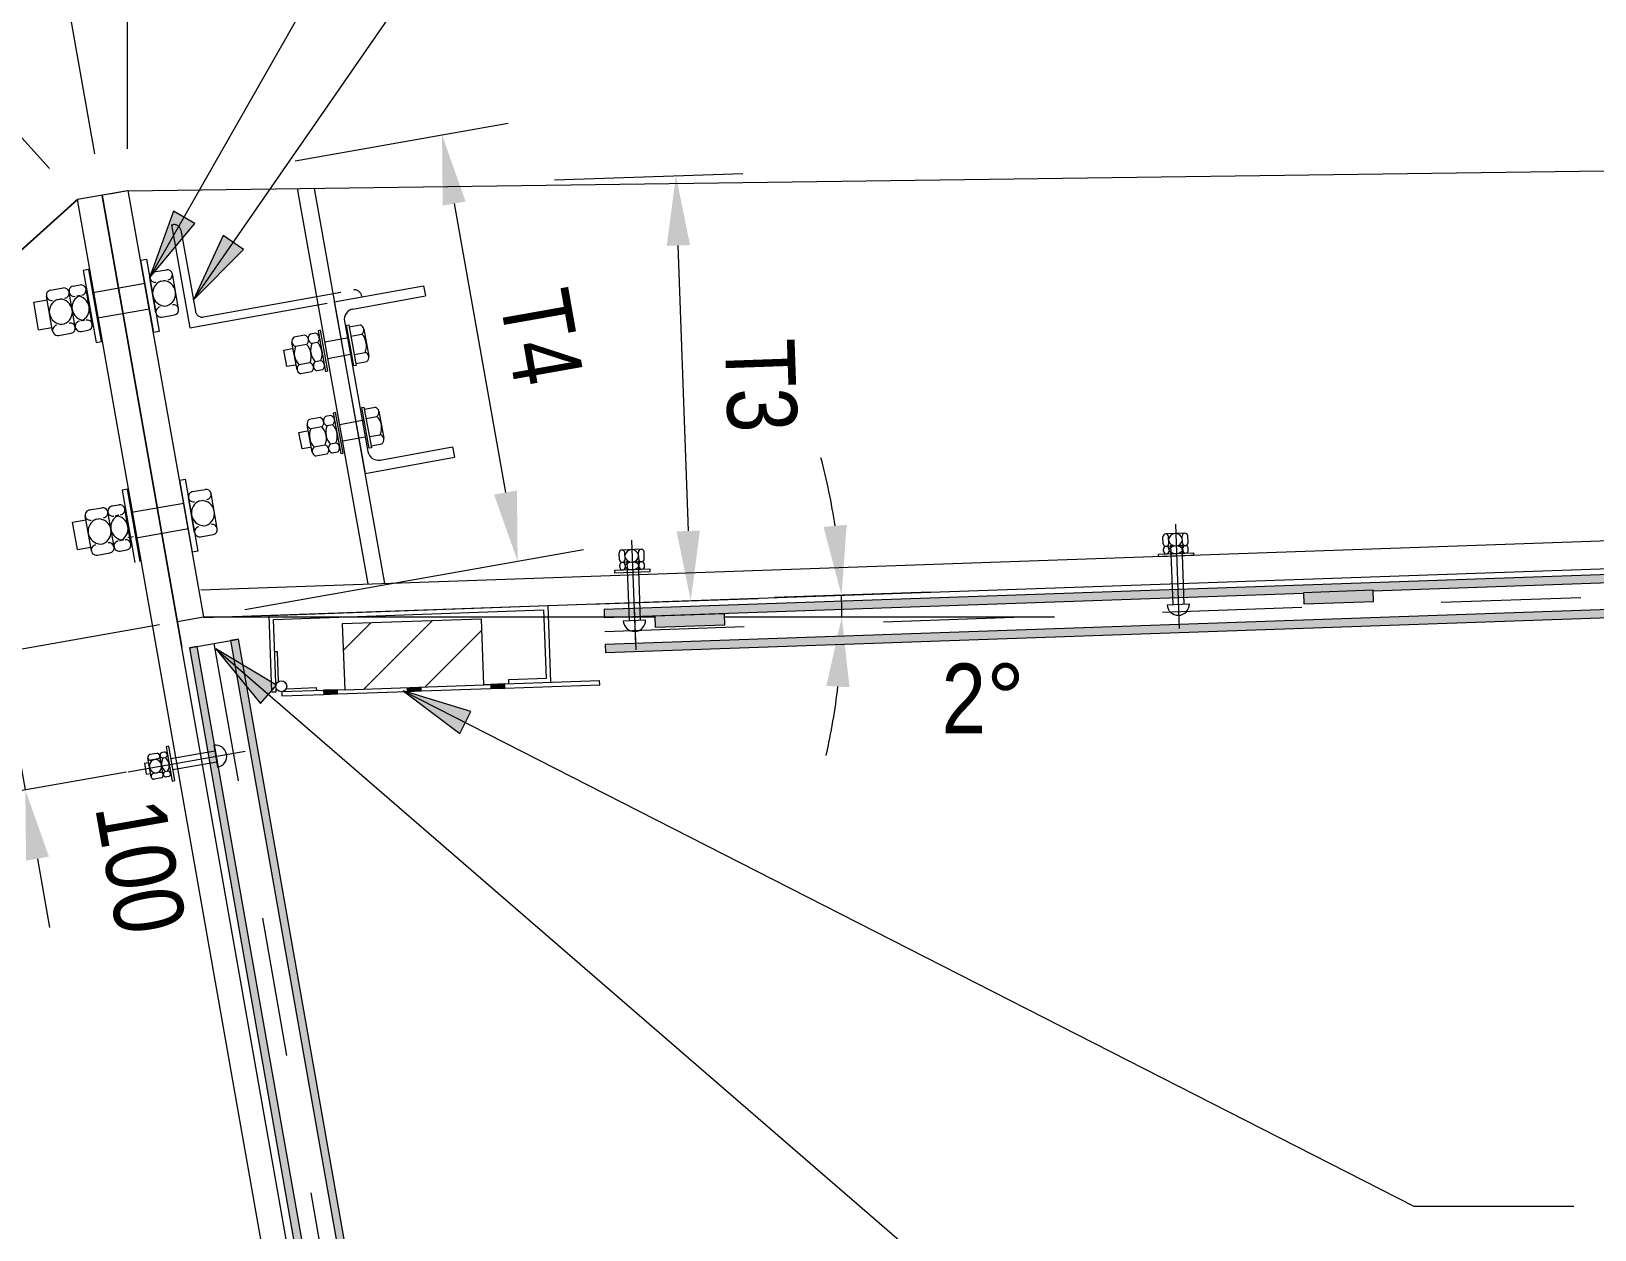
# Model space of a CAD drawing. Header units: metres. Extents: x 0.7 to 27.5, y -3.4 to 6.3.
# Drawn here: x 1.617 to 2.738, y 4.523 to 5.382 of the extents above; entities that cross this region are included whole.
import ezdxf

# ---------------------------------------------------------------- set-up
doc = ezdxf.new("R2010")
doc.units = ezdxf.units.M
doc.linetypes.add('JacobsCenter', pattern=[0.015, 0.009, -0.0015, 0.003, -0.0015])
doc.linetypes.add('JacobsDash', pattern=[0.0045, 0.003, -0.0015])
doc.layers.get('Defpoints').update_dxf_attribs({"color": 41})
for name, color, linetype, lineweight in [('A-ANNO-DIMS', 7, 'Continuous', 9), ('A-DETL', 7, 'Continuous', 13), ('A-DETL-GENF', 7, 'Continuous', 9), ('G-ANNO-TEXT', 7, 'Continuous', 9)]:
    doc.layers.add(name, color=color, linetype=linetype, lineweight=lineweight)
doc.styles.add('Arial Narrow_1', font='ARIALN.TTF', dxfattribs={"height": 0.05})
doc.dimstyles.new('Dimension_Angle_T___º___1', dxfattribs={"dimscale": 0.3048, "dimtxt": 0.051172, "dimasz": 0.164042, "dimexe": 0.15748, "dimexo": 0.104987, "dimgap": 0.131234, "dimtad": 1, "dimdec": 3, "dimlfac": 1000, "dimrnd": 0.001, "dimzin": 0, "dimdsep": 46, "dimtxsty": 'Arial Narrow_1', "dimsah": 1, "dimcen": 0.09, "dimadec": 0, "dimazin": 0, "dimtfac": 1, "dimtdec": 4, "dimtmove": 1, "dimatfit": 1, "dimfxl": 1, "dimtvp": 1, "dimtolj": 1, "dimtzin": 0, "dimlwd": 18, "dimlwe": 18, "dimarcsym": 2})
doc.dimstyles.new('Dimension_Standard_O__mm_', dxfattribs={"dimscale": 0.3048, "dimtxt": 0.051172, "dimasz": 0.164042, "dimexe": 0.15748, "dimexo": 0.098425, "dimgap": 0.098425, "dimtad": 1, "dimdec": 0, "dimlfac": 1000, "dimzin": 0, "dimdsep": 46, "dimtxsty": 'Arial Narrow_1', "dimsah": 1, "dimcen": 0.09, "dimaunit": 1, "dimadec": 4, "dimazin": 0, "dimtfac": 1, "dimtdec": 4, "dimtix": 1, "dimtmove": 0, "dimatfit": 3, "dimfxl": 1, "dimtvp": 1, "dimtfill": 1, "dimtolj": 1, "dimtzin": 0, "dimlwd": 18, "dimlwe": 18, "dimarcsym": 2})
doc.dimstyles.new('Dimension_Standard_T__mm_', dxfattribs={"dimscale": 0.3048, "dimtxt": 0.051172, "dimasz": 0.164042, "dimexe": 0.15748, "dimexo": 0.098425, "dimgap": 0.065617, "dimtad": 1, "dimdec": 0, "dimlfac": 1000, "dimzin": 0, "dimdsep": 46, "dimtxsty": 'Arial Narrow_1', "dimsah": 1, "dimcen": 0.09, "dimaunit": 1, "dimadec": 4, "dimazin": 0, "dimtfac": 1, "dimtdec": 4, "dimtix": 1, "dimtmove": 0, "dimatfit": 3, "dimfxl": 1, "dimtvp": 1, "dimtolj": 1, "dimtzin": 0, "dimlwd": 18, "dimlwe": 18, "dimarcsym": 2})
doc.dimstyles.new('Dimension_Standard_T__mm__1', dxfattribs={"dimscale": 0.3048, "dimtxt": 0.051172, "dimasz": 0.164042, "dimexe": 0.15748, "dimexo": 0.098425, "dimgap": 0.065617, "dimtad": 1, "dimdec": 0, "dimlfac": 1000, "dimzin": 0, "dimdsep": 46, "dimtxsty": 'Arial Narrow_1', "dimsah": 1, "dimcen": 0.09, "dimaunit": 1, "dimadec": 4, "dimazin": 0, "dimtfac": 1, "dimtdec": 4, "dimtix": 1, "dimtmove": 2, "dimatfit": 3, "dimfxl": 1, "dimtvp": 1, "dimtolj": 1, "dimtzin": 0, "dimlwd": 18, "dimlwe": 18, "dimarcsym": 2})

# ---------------------------------------------------------------- blocks, each defined once
blk = doc.blocks.new('DIMBLOCK3-DRG-2873233 - SECTION 1')
at = {"layer": 'A-ANNO-DIMS', "color": 0, "lineweight": 18, "transparency": 16777216}
for p, q in [((1.8063, 5.2889), (1.9588, 5.3159)), ((1.9202, 5.2583), (1.957, 5.0511)), ((1.7701, 4.9672), (2.013, 5.0103))]:
    blk.add_line(p, q, dxfattribs=at)
at = {"layer": 'A-ANNO-DIMS', "color": 0, "transparency": 16777216}
for points in [[(1.9284, 5.2598), (1.912, 5.2569), (1.9115, 5.3076)], [(1.9652, 5.0526), (1.9488, 5.0497), (1.9657, 5.0019)]]:
    blk.add_solid(points, dxfattribs=at)
at = {"layer": 'Defpoints', "color": 0, "transparency": 16777216}
for p in [(1.7767, 5.2837), (1.9657, 5.0019), (1.7406, 4.9619)]:
    blk.add_point(p, dxfattribs=at)
at = {"layer": 'A-ANNO-DIMS', "color": 0, "lineweight": 18, "transparency": 16777216, "insert": (1.9829, 5.1626), "char_height": 0.05, "width": 0.079925, "attachment_point": 5, "rotation": 280.0582, "style": 'Arial Narrow_1'}
blk.add_mtext('\\A1;T4', dxfattribs=at)
blk = doc.blocks.new('DIMBLOCK4-DRG-2873233 - SECTION 1')
at = {"layer": 'A-ANNO-DIMS', "color": 0, "lineweight": 18, "transparency": 16777216}
for p, q in [((1.5868, 4.9856), (1.5781, 5.0348)), ((1.7089, 4.9564), (1.5482, 4.928)), ((1.6128, 4.8379), (1.5954, 4.9364)), ((1.6852, 4.8506), (1.5655, 4.8295)), ((1.6215, 4.7886), (1.6302, 4.7394))]:
    blk.add_line(p, q, dxfattribs=at)
at = {"layer": 'A-ANNO-DIMS', "color": 0, "transparency": 16777216}
for points in [[(1.595, 4.987), (1.5786, 4.9841), (1.5954, 4.9364)], [(1.6297, 4.7901), (1.6133, 4.7872), (1.6128, 4.8379)]]:
    blk.add_solid(points, dxfattribs=at)
at = {"layer": 'Defpoints', "color": 0, "transparency": 16777216}
for p in [(1.7384, 4.9616), (1.5954, 4.9364), (1.7148, 4.8559)]:
    blk.add_point(p, dxfattribs=at)
at = {"layer": 'A-ANNO-DIMS', "color": 0, "lineweight": 18, "transparency": 16777216, "insert": (1.7119, 4.8343), "char_height": 0.05, "width": 0.114039, "attachment_point": 1, "rotation": 280, "line_spacing_factor": 0.974696, "style": 'Arial Narrow_1'}
blk.add_mtext('\\A1;100', dxfattribs=at)
blk = doc.blocks.new('DIMBLOCK6-DRG-2873233 - SECTION 1')
at = {"layer": 'A-ANNO-DIMS', "color": 0, "lineweight": 18, "transparency": 16777216}
for p, q in [((2.2618, 4.9797), (2.1499, 4.9758)), ((2.326, 4.9619), (2.1501, 4.9619))]:
    blk.add_line(p, q, dxfattribs=at)
for start, end in [(8.4551, 14.9102), (360, 2), (347.0898, 353.5449)]:
    blk.add_arc((1.7541, 4.9619), 0.444, start, end, dxfattribs=at)
at = {"layer": 'A-ANNO-DIMS', "color": 0, "transparency": 16777216}
for points in [[(2.2016, 5.028), (2.185, 5.0265), (2.1979, 4.9774)], [(2.187, 4.9125), (2.2036, 4.9116), (2.1981, 4.9619)]]:
    blk.add_solid(points, dxfattribs=at)
at = {"layer": 'Defpoints', "color": 0, "transparency": 16777216}
for p in [(2.2938, 4.9808), (2.198, 4.9723), (1.7541, 4.9619), (2.358, 4.9619)]:
    blk.add_point(p, dxfattribs=at)
at = {"layer": 'A-ANNO-DIMS', "color": 0, "lineweight": 18, "transparency": 16777216, "insert": (2.2696, 4.9285), "char_height": 0.05, "width": 0.071153, "attachment_point": 1, "line_spacing_factor": 0.974696, "style": 'Arial Narrow_1'}
blk.add_mtext('\\A1;2°', dxfattribs=at)
blk = doc.blocks.new('DIMBLOCK7-DRG-2873233 - SECTION 1')
at = {"layer": 'A-ANNO-DIMS', "color": 0, "lineweight": 18, "transparency": 16777216}
for p, q in [((1.686, 5.2976), (1.686, 6.2146)), ((6.1464, 5.2454), (6.1464, 6.2146)), ((1.736, 6.1666), (6.0964, 6.1666))]:
    blk.add_line(p, q, dxfattribs=at)
at = {"layer": 'A-ANNO-DIMS', "color": 0, "transparency": 16777216}
for points in [[(1.736, 6.1749), (1.736, 6.1583), (1.686, 6.1666)], [(6.0964, 6.1749), (6.0964, 6.1583), (6.1464, 6.1666)]]:
    blk.add_solid(points, dxfattribs=at)
at = {"layer": 'Defpoints', "color": 0, "transparency": 16777216}
for p in [(6.1464, 6.1666), (1.686, 5.2676), (6.1464, 5.2154)]:
    blk.add_point(p, dxfattribs=at)
at = {"layer": 'A-ANNO-DIMS', "color": 0, "lineweight": 18, "transparency": 16777216, "insert": (3.9162, 6.222), "char_height": 0.05, "width": 0.076026, "attachment_point": 5, "style": 'Arial Narrow_1', "bg_fill": 3, "box_fill_scale": 1.1, "bg_fill_color": 256, "bg_fill_true_color": 13158600, "bg_fill_transparency": 0}
blk.add_mtext('\\A1;L5', dxfattribs=at)
blk = doc.blocks.new('DIMBLOCK8-DRG-2873233 - SECTION 1')
at = {"layer": 'A-ANNO-DIMS', "color": 0, "lineweight": 18, "transparency": 16777216}
for p, q in [((1.686, 5.3076), (1.686, 6.0146)), ((5.0753, 5.3538), (5.0753, 6.0146)), ((1.736, 5.9666), (5.0253, 5.9666))]:
    blk.add_line(p, q, dxfattribs=at)
at = {"layer": 'A-ANNO-DIMS', "color": 0, "transparency": 16777216}
for points in [[(1.736, 5.9749), (1.736, 5.9583), (1.686, 5.9666)], [(5.0253, 5.9749), (5.0253, 5.9583), (5.0753, 5.9666)]]:
    blk.add_solid(points, dxfattribs=at)
at = {"layer": 'Defpoints', "color": 0, "transparency": 16777216}
for p in [(5.0753, 5.9666), (5.0753, 5.3238), (1.686, 5.2776)]:
    blk.add_point(p, dxfattribs=at)
at = {"layer": 'A-ANNO-DIMS', "color": 0, "lineweight": 18, "transparency": 16777216, "insert": (3.3807, 6.0216), "char_height": 0.05, "width": 0.076026, "attachment_point": 5, "style": 'Arial Narrow_1', "bg_fill": 3, "box_fill_scale": 1.1, "bg_fill_color": 256, "bg_fill_true_color": 13158600, "bg_fill_transparency": 0}
blk.add_mtext('\\A1;L4', dxfattribs=at)
blk = doc.blocks.new('DIMBLOCK10-DRG-2873233 - SECTION 1')
at = {"layer": 'A-ANNO-DIMS', "color": 0, "lineweight": 18, "transparency": 16777216}
for p, q in [((1.2213, 5.1856), (1.0466, 5.1548)), ((1.1025, 5.1139), (1.6015, 2.2839)), ((2.1552, 2.3307), (1.5629, 2.2263))]:
    blk.add_line(p, q, dxfattribs=at)
at = {"layer": 'A-ANNO-DIMS', "color": 0, "transparency": 16777216}
for points in [[(1.1107, 5.1154), (1.0943, 5.1125), (1.0938, 5.1632)], [(1.6097, 2.2853), (1.5933, 2.2824), (1.6102, 2.2346)]]:
    blk.add_solid(points, dxfattribs=at)
at = {"layer": 'Defpoints', "color": 0, "transparency": 16777216}
for p in [(1.2508, 5.1909), (2.1848, 2.336), (1.6102, 2.2346)]:
    blk.add_point(p, dxfattribs=at)
at = {"layer": 'A-ANNO-DIMS', "color": 0, "lineweight": 18, "transparency": 16777216, "insert": (1.4063, 3.7085), "char_height": 0.05, "width": 0.076026, "attachment_point": 5, "rotation": 280, "style": 'Arial Narrow_1', "bg_fill": 3, "box_fill_scale": 1.1, "bg_fill_color": 256, "bg_fill_true_color": 13158600, "bg_fill_transparency": 0}
blk.add_mtext('\\A1;L1', dxfattribs=at)
blk = doc.blocks.new('DIMBLOCK11-DRG-2873233 - SECTION 1')
at = {"layer": 'A-ANNO-DIMS', "color": 0, "lineweight": 18, "transparency": 16777216}
for p, q in [((1.63, 5.2835), (1.5242, 5.4009)), ((1.5192, 5.3318), (1.3744, 5.2011)), ((1.411, 5.0859), (1.3051, 5.2033))]:
    blk.add_line(p, q, dxfattribs=at)
at = {"layer": 'A-ANNO-DIMS', "color": 0, "transparency": 16777216}
for points in [[(1.5136, 5.338), (1.5248, 5.3256), (1.5563, 5.3653)], [(1.3688, 5.2073), (1.3799, 5.1949), (1.3372, 5.1676)]]:
    blk.add_solid(points, dxfattribs=at)
at = {"layer": 'Defpoints', "color": 0, "transparency": 16777216}
for p in [(1.6501, 5.2613), (1.3372, 5.1676), (1.4311, 5.0636)]:
    blk.add_point(p, dxfattribs=at)
at = {"layer": 'A-ANNO-DIMS', "color": 0, "lineweight": 18, "transparency": 16777216, "insert": (1.4099, 5.3074), "char_height": 0.05, "width": 0.076026, "attachment_point": 5, "rotation": 42.0524, "style": 'Arial Narrow_1', "bg_fill": 3, "box_fill_scale": 1.1, "bg_fill_color": 256, "bg_fill_true_color": 13158600, "bg_fill_transparency": 0}
blk.add_mtext('\\A1;L2', dxfattribs=at)
blk = doc.blocks.new('DIMBLOCK12-DRG-2873233 - SECTION 1')
at = {"layer": 'A-ANNO-DIMS', "color": 0, "lineweight": 18, "transparency": 16777216}
for p, q in [((1.6626, 5.2939), (1.6209, 5.5307)), ((1.3385, 5.318), (1.3107, 5.476)), ((1.58, 5.4748), (1.3683, 5.4374))]:
    blk.add_line(p, q, dxfattribs=at)
at = {"layer": 'A-ANNO-DIMS', "color": 0, "transparency": 16777216}
for points in [[(1.5785, 5.483), (1.5814, 5.4666), (1.6292, 5.4834)], [(1.3668, 5.4456), (1.3697, 5.4292), (1.319, 5.4287)]]:
    blk.add_solid(points, dxfattribs=at)
at = {"layer": 'Defpoints', "color": 0, "transparency": 16777216}
for p in [(1.319, 5.4287), (1.3437, 5.2885), (1.6679, 5.2644)]:
    blk.add_point(p, dxfattribs=at)
at = {"layer": 'A-ANNO-DIMS', "color": 0, "lineweight": 18, "transparency": 16777216, "insert": (1.4646, 5.5104), "char_height": 0.05, "width": 0.103318, "attachment_point": 5, "rotation": 10, "style": 'Arial Narrow_1', "bg_fill": 3, "box_fill_scale": 1.1, "bg_fill_color": 256, "bg_fill_true_color": 13158600, "bg_fill_transparency": 0}
blk.add_mtext('\\A1;W2', dxfattribs=at)
blk = doc.blocks.new('DIMBLOCK14-DRG-2873233 - SECTION 1')
at = {"layer": 'A-ANNO-DIMS', "color": 0, "lineweight": 18, "transparency": 16777216}
for p, q in [((1.9921, 5.2753), (2.1272, 5.28)), ((2.0881, 5.0236), (2.0809, 5.2283)), ((2.0175, 4.9711), (2.1378, 4.9753))]:
    blk.add_line(p, q, dxfattribs=at)
at = {"layer": 'A-ANNO-DIMS', "color": 0, "transparency": 16777216}
for points in [[(2.0893, 5.2286), (2.0726, 5.228), (2.0792, 5.2783)], [(2.0964, 5.0239), (2.0797, 5.0233), (2.0898, 4.9737)]]:
    blk.add_solid(points, dxfattribs=at)
at = {"layer": 'Defpoints', "color": 0, "transparency": 16777216}
for p in [(1.9621, 5.2742), (2.0792, 5.2783), (1.9875, 4.9701)]:
    blk.add_point(p, dxfattribs=at)
at = {"layer": 'A-ANNO-DIMS', "color": 0, "lineweight": 18, "transparency": 16777216, "insert": (2.14, 5.1279), "char_height": 0.05, "width": 0.079925, "attachment_point": 5, "rotation": 272, "style": 'Arial Narrow_1', "bg_fill": 3, "box_fill_scale": 1.1, "bg_fill_color": 256, "bg_fill_true_color": 13158600, "bg_fill_transparency": 0}
blk.add_mtext('\\A1;T3', dxfattribs=at)

msp = doc.modelspace()

# ---------------------------------------------------------------- hatches: boundary and pattern name
at = {"layer": 'A-DETL-GENF', "true_color": 0xc0c0c0}
for points in [[(2.0278451, 4.9615135), (2.5290733, 4.9790168), (2.5290634, 4.9792994), (2.579033, 4.9810444), (2.5790428, 4.9807618), (5.4034816, 5.0793934), (5.4034355, 5.0807141), (5.4534051, 5.0824591), (5.4536833, 5.0811465), (6.0992897, 5.1036915), (6.0990893, 5.1094313), (2.0276447, 4.9672534)], [(2.0287177, 4.9365258), (6.1001406, 5.078703), (6.0999401, 5.0844428), (2.0285173, 4.9422656)], [(2.2282892, 2.2888614), (2.2339453, 2.2898587), (1.765588, 4.946045), (1.7599319, 4.9450477), (2.0285173, 3.4218244)], [(2.198745, 2.283652), (2.2044011, 2.2846493), (1.7360438, 4.9408355), (1.7303877, 4.9398382), (2.1978264, 2.2888614)], [(1.826657, 4.9064404), (1.8365462, 4.9067857), (1.8365462, 4.9097875), (1.8265523, 4.9094385)], [(1.8866204, 4.9085343), (1.8965096, 4.9088797), (1.8965096, 4.9116488), (1.8865238, 4.9113001), (1.8865783, 4.9097414)], [(1.9465839, 4.9106283), (1.9564731, 4.9109736), (1.9564731, 4.9139755), (1.9464792, 4.9136265)]]:
    msp.add_hatch(color=9, dxfattribs=at).paths.add_polyline_path(points)
at = {"layer": 'A-DETL-GENF', "true_color": 0xff0000}
for points in [[(2.5293417, 4.9713323), (2.5793112, 4.9730772), (2.579033, 4.9810444), (2.5290634, 4.9792994)], [(2.0643812, 4.9545887), (2.1143508, 4.9563337), (2.1140725, 4.9643008), (2.064103, 4.9625558)]]:
    msp.add_hatch(color=1, dxfattribs=at).paths.add_polyline_path(points)
at = {"layer": 'A-DETL-GENF'}
h = msp.add_hatch(dxfattribs=at)
h.set_pattern_fill('FP_1', color=256, style=0, pattern_type=2)
h.set_pattern_definition([(45, (0, 0), (-0.0212132, 0.0212132), [])])
h.paths.add_polyline_path([(1.8418887, 4.9097414), (1.9414903, 4.9132196), (1.9398419, 4.9604233), (1.8399028, 4.9569334)])
at = {"layer": 'G-ANNO-TEXT'}
for points in [[(1.7018698, 5.2049971), (1.7342621, 5.2440926), (1.7189372, 5.2528137)], [(1.7333952, 5.1892918), (1.7690727, 5.2254144), (1.7545664, 5.2354384)], [(1.74927, 4.9392044), (1.7813116, 4.8998208), (1.7928492, 4.9131548)], [(1.8837213, 4.9089783), (1.9242571, 4.8784075), (1.9322684, 4.8941152)]]:
    msp.add_hatch(color=256, dxfattribs=at).paths.add_polyline_path(points)

# ---------------------------------------------------------------- linework, layer by layer
at = {"layer": 'A-DETL', "lineweight": 18}
for p, q in [((1.6863815, 5.2674244), (5.0753071, 5.3137536)), ((1.6860117, 5.2675906), (1.6501314, 5.261264)), ((2.1659429, 2.3359515), (1.6501314, 5.261264)), ((1.6815602, 5.1866799), (1.6678579, 5.2643896)), ((1.6678579, 5.2643896), (1.7250159, 4.9402305)), ((2.1842206, 2.3359515), (1.6678975, 5.2641652)), ((1.6863454, 5.2676285), (1.7405664, 4.9619415)), ((1.7385814, 4.9814122), (6.1493033, 5.135438)), ((1.7406496, 4.9614723), (6.1500191, 5.1154508)), ((2.4312664, 4.9707532), (2.4472549, 4.9713387)), ((1.721772, 4.9586276), (1.7405664, 4.9619415)), ((2.0414724, 4.9592113), (2.0574609, 4.9597968)), ((1.7303877, 4.9398382), (1.765588, 4.946045))]:
    msp.add_line(p, q, dxfattribs=at)
at = {"layer": 'A-DETL'}
for p, q in [((1.8077027, 5.269083), (1.8582444, 4.985591)), ((1.8198623, 5.2692492), (1.8703582, 4.986014)), ((1.6863451, 5.2676284), (1.7405661, 4.9619415)), ((1.6956746, 5.2176871), (1.6995805, 5.2183799)), ((1.7048478, 5.1659703), (1.6956746, 5.2176871)), ((1.6995805, 5.2183799), (1.7087537, 5.1666631)), ((1.6582586, 5.2110505), (1.6543527, 5.2103577)), ((1.6543527, 5.2103577), (1.6635259, 5.1586408)), ((1.6674318, 5.1593337), (1.6582586, 5.2110505)), ((1.7063941, 5.1799658), (1.70194, 5.2050772)), ((1.7049329, 5.2093607), (1.7139029, 5.2109518)), ((1.70989, 5.2027346), (1.7115271, 5.203025)), ((1.7226405, 5.1828475), (1.7181864, 5.2079589)), ((1.7226405, 5.1828475), (1.7181864, 5.2079589)), ((1.6323565, 5.1668335), (1.6279024, 5.1919448)), ((1.6308953, 5.1962284), (1.6398653, 5.1978194)), ((1.6358523, 5.1896023), (1.6374895, 5.1898927)), ((1.6486029, 5.1697152), (1.6441488, 5.1948265)), ((1.6486029, 5.1697152), (1.6441488, 5.1948265)), ((1.6471417, 5.1991101), (1.652009, 5.1999734)), ((1.6520988, 5.192484), (1.6496333, 5.1920466)), ((1.6607467, 5.1718691), (1.6562926, 5.1969805)), ((1.8342464, 5.1879341), (1.898217, 5.1994564)), ((1.8475827, 5.1827155), (1.8995465, 5.1920751)), ((1.898217, 5.1994564), (1.8995465, 5.1920751)), ((1.6188289, 5.1875408), (1.628383, 5.1892355)), ((1.6223219, 5.1678482), (1.6188289, 5.1875408)), ((1.7106777, 5.1769729), (1.7196477, 5.178564)), ((1.7130535, 5.1848997), (1.7146906, 5.1851901)), ((1.8342464, 5.1879341), (1.8564047, 5.0649137)), ((1.6223219, 5.1678482), (1.6318759, 5.1695428)), ((1.6390158, 5.1717673), (1.6406529, 5.1720577)), ((1.6552622, 5.174649), (1.6527967, 5.1742117)), ((1.6528864, 5.1667223), (1.6577538, 5.1675856)), ((1.841531, 5.1740048), (1.8583713, 5.0805093)), ((1.63664, 5.1638406), (1.64561, 5.1654316)), ((1.6635259, 5.1586408), (1.6674318, 5.1593337)), ((1.7087537, 5.1666631), (1.7048478, 5.1659703)), ((1.867082, 5.0744576), (1.9190458, 5.0838172)), ((1.9190458, 5.0838172), (1.9203753, 5.076436)), ((1.8564047, 5.0649137), (1.9203753, 5.076436)), ((1.7234583, 5.0601179), (1.7273642, 5.0608107)), ((1.7326315, 5.008401), (1.7234583, 5.0601179)), ((1.7273642, 5.0608107), (1.7365374, 5.0090939)), ((1.6860423, 5.0534813), (1.6821364, 5.0527885)), ((1.6821364, 5.0527885), (1.6913096, 5.0010716)), ((1.6952155, 5.0017644), (1.6860423, 5.0534813)), ((1.7341778, 5.0223966), (1.7297237, 5.047508)), ((1.7327166, 5.0517915), (1.7416866, 5.0533825)), ((1.7376737, 5.0451654), (1.7393108, 5.0454558)), ((1.7504243, 5.0252783), (1.7459701, 5.0503897)), ((1.7504243, 5.0252783), (1.7459701, 5.0503897)), ((1.6601402, 5.0092642), (1.6556861, 5.0343756)), ((1.658679, 5.0386591), (1.667649, 5.0402502)), ((1.6763866, 5.0121459), (1.6719325, 5.0372573)), ((1.6763866, 5.0121459), (1.6719325, 5.0372573)), ((1.6749254, 5.0415408), (1.6797927, 5.0424042)), ((1.6798825, 5.0349147), (1.677417, 5.0344774)), ((1.6885304, 5.0142999), (1.6840763, 5.0394113)), ((1.6466126, 5.0299716), (1.6561667, 5.0316662)), ((1.6501056, 5.0102789), (1.6466126, 5.0299716)), ((1.6636361, 5.032033), (1.6652732, 5.0323234)), ((1.7408372, 5.0273305), (1.7424743, 5.0276208)), ((2.4440338, 5.0220107), (2.430239, 5.0214986)), ((2.4440338, 5.0220107), (2.430239, 5.0214986)), ((2.4440338, 5.0220107), (2.430239, 5.0214986)), ((1.6501056, 5.0102789), (1.6596596, 5.0119736)), ((1.6667995, 5.0141981), (1.6684367, 5.0144885)), ((1.6830459, 5.0170798), (1.6805804, 5.0166425)), ((1.6806702, 5.009153), (1.6855375, 5.0100164)), ((1.6863096, 5.0189387), (1.6902155, 5.0196315)), ((1.7384614, 5.0194037), (1.7474314, 5.0209947)), ((2.0542398, 5.0104689), (2.0404451, 5.0099567)), ((2.0542398, 5.0104689), (2.0404451, 5.0099567)), ((2.0542398, 5.0104689), (2.0404451, 5.0099567)), ((2.4284976, 5.0144982), (2.4283146, 5.0194258)), ((2.4286975, 5.0091136), (2.4286459, 5.0105009)), ((2.4443651, 5.0130859), (2.4305704, 5.0125738)), ((2.4443651, 5.0130859), (2.4305704, 5.0125738)), ((2.4443651, 5.0130859), (2.4305704, 5.0125738)), ((2.4324948, 5.0146466), (2.4323119, 5.0195742)), ((2.4326432, 5.0106493), (2.4326947, 5.009262)), ((2.4337791, 5.0133797), (2.435356, 4.970903)), ((2.4417968, 5.0136733), (2.4433521, 4.9711958)), ((2.4422923, 5.0150103), (2.4421094, 5.0199379)), ((2.4424407, 5.0110131), (2.4424922, 5.0096258)), ((2.4462895, 5.0151587), (2.4461066, 5.0200863)), ((2.4464894, 5.0097742), (2.4464379, 5.0111615)), ((1.6644237, 5.0062713), (1.6733937, 5.0078624)), ((1.7365374, 5.0090939), (1.7326315, 5.008401)), ((2.0387036, 5.0029563), (2.0385206, 5.0078839)), ((2.0389035, 4.9975718), (2.038852, 4.9989591)), ((2.0545711, 5.001544), (2.0407764, 5.0010319)), ((2.0545711, 5.001544), (2.0407764, 5.0010319)), ((2.0545711, 5.001544), (2.0407764, 5.0010319)), ((2.0427008, 5.0031047), (2.0425179, 5.0080323)), ((2.0428492, 4.9991075), (2.0429007, 4.9977202)), ((2.0439851, 5.0018378), (2.045562, 4.9593611)), ((2.0520028, 5.0021314), (2.0535581, 4.9596539)), ((2.0524983, 5.0034684), (2.0523154, 5.008396)), ((2.0526467, 4.9994712), (2.0526982, 4.9980839)), ((2.0564956, 5.0036168), (2.0563126, 5.0085444)), ((2.0566955, 4.9982323), (2.056644, 4.9996196)), ((1.7478722, 4.8700068), (1.7506584, 4.8542521)), ((1.6981344, 4.8571754), (1.6995281, 4.8492949))]:
    msp.add_line(p, q, dxfattribs=at)
at = {"layer": 'A-DETL', "lineweight": 25}
msp.add_line((1.6501314, 5.261264), (1.4310507, 5.0636399), dxfattribs=at)
at = {"layer": 'A-DETL', "linetype": 'JacobsDash', "lineweight": 9}
for p, q in [((1.673213, 5.2652991), (1.6863451, 5.2676284)), ((2.0492358, 4.9682974), (2.0503488, 4.938318))]:
    msp.add_line(p, q, dxfattribs=at)
at = {"layer": 'A-DETL', "linetype": 'JacobsDash', "lineweight": 18}
for p, q in [((1.7174602, 5.2430123), (1.7184444, 5.2431895)), ((1.7174602, 5.2430123), (1.7307552, 5.1692)), ((1.7242515, 5.239155), (1.7347102, 5.1810894)), ((1.7307552, 5.1692), (1.8539458, 5.191389)), ((1.7405156, 5.1770546), (1.8479702, 5.1963693)), ((1.8537755, 5.1923345), (1.8539458, 5.191389))]:
    msp.add_line(p, q, dxfattribs=at)
at = {"layer": 'A-DETL', "linetype": 'JacobsDash'}
for p, q in [((1.6986446, 5.2009425), (1.6612287, 5.1943058)), ((1.7018777, 5.1827149), (1.6644618, 5.1760783)), ((1.7264283, 5.0433732), (1.6890124, 5.0367366)), ((1.7296614, 5.0251457), (1.6922455, 5.0185091)), ((1.7171583, 4.8605298), (1.7485687, 4.8660683)), ((1.6981344, 4.8571754), (1.7010869, 4.857696)), ((1.7185479, 4.8526486), (1.7499624, 4.8581878)), ((1.6995281, 4.8492949), (1.7024766, 4.8498148))]:
    msp.add_line(p, q, dxfattribs=at)
at = {"layer": 'A-DETL', "lineweight": 9}
for p, q in [((1.8243129, 5.1674854), (1.8226628, 5.1671797)), ((1.8226628, 5.1671797), (1.8280593, 5.1380504)), ((1.8297094, 5.1383561), (1.8243129, 5.1674854)), ((1.8430399, 5.1710591), (1.8446907, 5.1713607)), ((1.8483639, 5.1419164), (1.8430399, 5.1710591)), ((1.8446907, 5.1713607), (1.850051, 5.1422246)), ((1.8449624, 5.1698839), (1.8527811, 5.1713122)), ((1.8553696, 5.1684114), (1.8589329, 5.149043)), ((1.8075925, 5.1391603), (1.8039516, 5.1588134)), ((1.8131551, 5.1638937), (1.8053381, 5.1624455)), ((1.8143642, 5.1573673), (1.8065472, 5.1559191)), ((1.820945, 5.165336), (1.8170966, 5.1646574)), ((1.822154, 5.1588095), (1.8182456, 5.1580854)), ((1.8275176, 5.1590964), (1.8446534, 5.162227)), ((1.8461634, 5.1633559), (1.853974, 5.1647828)), ((1.7980795, 5.1532646), (1.8039791, 5.1543575)), ((1.8002507, 5.1414626), (1.7980795, 5.1532646)), ((1.8245859, 5.1456829), (1.8206774, 5.1449588)), ((1.8296448, 5.1472864), (1.8470633, 5.150491)), ((1.8485789, 5.1502262), (1.8563731, 5.1516502)), ((1.8497798, 5.1436983), (1.857566, 5.1451207)), ((1.806165, 5.1425583), (1.8002507, 5.1414626)), ((1.8167961, 5.1442406), (1.8089791, 5.1427924)), ((1.8180051, 5.1377142), (1.8101882, 5.136266)), ((1.825795, 5.1391564), (1.8218305, 5.1384496)), ((1.8280593, 5.1380504), (1.8297094, 5.1383561)), ((1.850051, 5.1422246), (1.8483639, 5.1419164)), ((1.8538961, 5.1120494), (1.8555469, 5.112351)), ((1.8592201, 5.0829067), (1.8538961, 5.1120494)), ((1.8555469, 5.112351), (1.8609072, 5.0832149)), ((1.8558186, 5.1108742), (1.8636373, 5.1123026)), ((1.8184712, 5.0801453), (1.8148303, 5.0997984)), ((1.8240338, 5.1048787), (1.8162168, 5.1034305)), ((1.8318237, 5.1063209), (1.8279753, 5.1056423)), ((1.8330327, 5.0997945), (1.8291242, 5.0990704)), ((1.8351916, 5.1084704), (1.8335415, 5.1081647)), ((1.8335415, 5.1081647), (1.838938, 5.0790353)), ((1.8405881, 5.079341), (1.8351916, 5.1084704)), ((1.8381536, 5.1000463), (1.8555097, 5.103217)), ((1.8570196, 5.1043462), (1.8648302, 5.1057731)), ((1.8662258, 5.1094018), (1.8697891, 5.0900334)), ((6.0990893, 5.1094313), (2.0276447, 4.9672534)), ((1.8089582, 5.0942495), (1.8148578, 5.0953425)), ((1.8111294, 5.0824476), (1.8089582, 5.0942495)), ((1.8252429, 5.0983522), (1.8174259, 5.096904)), ((1.8402808, 5.0882362), (1.8564548, 5.0911495)), ((1.8594351, 5.0912166), (1.8672294, 5.0926405)), ((1.8170437, 5.0835433), (1.8111294, 5.0824476)), ((1.8276747, 5.0852256), (1.8198578, 5.0837774)), ((1.8288838, 5.0786991), (1.8210668, 5.0772509)), ((1.8354646, 5.0866678), (1.8315561, 5.0859437)), ((1.8366737, 5.0801414), (1.8327092, 5.0794346)), ((1.838938, 5.0790353), (1.8405881, 5.079341)), ((1.8609072, 5.0832149), (1.8592201, 5.0829067)), ((1.8606361, 5.0846886), (1.8684222, 5.086111)), ((6.0999401, 5.0844428), (2.0285173, 4.9422656)), ((2.0287177, 4.9365258), (6.1001406, 5.078703)), ((2.4251722, 5.0069814), (2.450155, 5.0079089)), ((2.4252464, 5.0049828), (2.4251722, 5.0069814)), ((2.4502292, 5.0059103), (2.4252464, 5.0049828)), ((2.450155, 5.0079089), (2.4502292, 5.0059103)), ((2.0353783, 4.9954395), (2.060361, 4.996367)), ((2.0354525, 4.9934409), (2.0353783, 4.9954395)), ((2.0604352, 4.9943684), (2.0354525, 4.9934409)), ((2.060361, 4.996367), (2.0604352, 4.9943684)), ((2.5790428, 4.9807618), (3.0717581, 4.9979678)), ((2.0278451, 4.9615135), (2.5290733, 4.9790168)), ((1.7876507, 4.9631136), (1.9875211, 4.9700932)), ((1.790631, 4.9602158), (1.9845133, 4.9669863)), ((1.9863311, 4.91802), (1.9845133, 4.9669863)), ((1.9894406, 4.9151267), (1.9875211, 4.9700932)), ((2.0276447, 4.9672534), (2.0278451, 4.9615135)), ((1.7405661, 4.9619415), (2.0641245, 4.9619415)), ((1.7895633, 4.9083444), (1.7876507, 4.9631136)), ((1.7925567, 4.9083444), (1.790631, 4.9602158)), ((1.9398419, 4.9604233), (1.8399028, 4.9569334)), ((1.8399028, 4.9569334), (1.8418887, 4.9097414)), ((1.9414903, 4.9132196), (1.9398419, 4.9604233)), ((2.1141549, 4.9619415), (2.3505661, 4.9619415)), ((1.765588, 4.946045), (1.7599319, 4.9450477)), ((1.7599319, 4.9450477), (2.2282892, 2.2888614)), ((2.2339453, 2.2898587), (1.765588, 4.946045)), ((1.7360438, 4.9408355), (1.7303877, 4.9398382)), ((1.7303877, 4.9398382), (2.198745, 2.283652)), ((2.2044011, 2.2846493), (1.7360438, 4.9408355)), ((1.7914867, 4.9371667), (1.7934853, 4.9372409)), ((1.7942991, 4.915321), (1.7934853, 4.9372409)), ((2.0285173, 4.9422656), (2.0287177, 4.9365258)), ((1.7965705, 4.9083915), (1.8265523, 4.9094385)), ((1.7997661, 4.9105044), (1.8213656, 4.9112586)), ((1.8213656, 4.9112586), (1.8214354, 4.9092598)), ((1.8365462, 4.9097875), (1.8265523, 4.9094385)), ((1.8265523, 4.9094385), (1.826657, 4.9064404)), ((1.8365462, 4.9097875), (1.8418789, 4.9099737)), ((1.8365462, 4.9067857), (1.8365462, 4.9097875)), ((1.8418887, 4.9097414), (1.9414903, 4.9132196)), ((1.8865238, 4.9113001), (1.8866204, 4.9085343)), ((1.8965096, 4.9088797), (1.8965096, 4.9116488)), ((1.8965096, 4.9088797), (1.9465839, 4.9106283)), ((1.9414822, 4.913452), (1.9464792, 4.9136265)), ((1.9564731, 4.9139755), (1.9464792, 4.9136265)), ((1.9464792, 4.9136265), (1.9465839, 4.9106283)), ((1.9465839, 4.9106283), (1.9564731, 4.9109736)), ((1.9564731, 4.9139755), (2.0244193, 4.9163482)), ((1.9564731, 4.9109736), (1.9564731, 4.9139755)), ((1.9564731, 4.9109736), (2.024524, 4.91335)), ((1.9593475, 4.9170777), (1.9863311, 4.91802)), ((1.9594588, 4.9140797), (1.9593475, 4.9170777)), ((2.024524, 4.91335), (2.0244193, 4.9163482)), ((1.7895633, 4.9083444), (1.7925567, 4.9083444)), ((1.7965705, 4.9083915), (1.7966752, 4.9053934)), ((1.7966752, 4.9053934), (1.826657, 4.9064404)), ((1.826657, 4.9064404), (1.8365462, 4.9067857)), ((1.8365462, 4.9067857), (1.8866204, 4.9085343)), ((1.8866204, 4.9085343), (1.8965096, 4.9088797)), ((1.7123066, 4.8650097), (1.7109395, 4.8647686)), ((1.7156204, 4.8692515), (1.7136508, 4.8689042)), ((1.7136508, 4.8689042), (1.717992, 4.844284)), ((1.7199616, 4.8446313), (1.7156204, 4.8692515)), ((1.7029189, 4.8473064), (1.7005218, 4.8609009)), ((1.7029189, 4.8473064), (1.7005218, 4.8609009)), ((1.7029189, 4.8473064), (1.7005218, 4.8609009)), ((1.7070002, 4.864074), (1.7021442, 4.8632178)), ((1.7076948, 4.8601348), (1.7028388, 4.8592786)), ((1.7117142, 4.8488572), (1.7093171, 4.8624517)), ((1.7117142, 4.8488572), (1.7093171, 4.8624517)), ((1.7117142, 4.8488572), (1.7093171, 4.8624517)), ((1.7116341, 4.8608294), (1.7130012, 4.8610705)), ((1.7093973, 4.8504795), (1.7045412, 4.8496233)), ((1.7100919, 4.8465403), (1.7052358, 4.845684)), ((1.7133365, 4.8511741), (1.7147037, 4.8514152)), ((1.7153983, 4.847476), (1.7140311, 4.8472349)), ((1.717992, 4.844284), (1.7199616, 4.8446313))]:
    msp.add_line(p, q, dxfattribs=at)
at = {"layer": 'A-DETL', "color": 1, "linetype": 'JacobsDash', "true_color": 0xff0000}
for p, q in [((2.0281942, 4.9515166), (6.0996718, 5.0936958)), ((2.579033, 4.9810444), (2.5290634, 4.9792994)), ((2.5290634, 4.9792994), (2.5293417, 4.9713323)), ((2.5793112, 4.9730772), (2.579033, 4.9810444)), ((2.5293417, 4.9713323), (2.5793112, 4.9730772)), ((2.1140725, 4.9643008), (2.064103, 4.9625558)), ((2.064103, 4.9625558), (2.0643812, 4.9545887)), ((2.0643812, 4.9545887), (2.1143508, 4.9563337)), ((2.1143508, 4.9563337), (2.1140725, 4.9643008))]:
    msp.add_line(p, q, dxfattribs=at)
at = {"layer": 'A-DETL', "linetype": 'JacobsCenter', "lineweight": 9}
for p, q in [((2.4372352, 5.0285163), (2.4399796, 4.9535665)), ((2.0473353, 5.0170144), (2.0500797, 4.9420646)), ((1.6865644, 4.8508769), (1.7702731, 4.865637))]:
    msp.add_line(p, q, dxfattribs=at)
at = {"layer": 'A-DETL', "color": 143, "linetype": 'JacobsDash', "true_color": 0x78aac8}
msp.add_line((1.7479878, 4.9429416), (2.2163451, 2.2867553), dxfattribs=at)
at = {"layer": 'A-DETL', "lineweight": 9}
msp.add_circle((1.796299, 4.9122753), 0.0038932, dxfattribs=at)
at = {"layer": 'A-DETL', "linetype": 'JacobsDash', "lineweight": 18}
for centre, start, end in [((1.7193307, 5.2382687), 10.2105529, 100.2105529), ((1.8488547, 5.1914481), 10.2105529, 100.1899357), ((1.739631, 5.1819757), 190.2105529, 280.1899357)]:
    msp.add_arc(centre, 0.005, start, end, dxfattribs=at)
at = {"layer": 'A-DETL'}
for centre, radius, start, end in [((1.7055782, 5.2057225), 0.003695, 100.0581864, 280.0581864), ((1.7132626, 5.1941348), 0.0092375, 111.413802, 268.7025708), ((1.711318, 5.1937899), 0.0092375, 291.413802, 88.7025708), ((1.7145482, 5.2073136), 0.003695, 280.0581864, 100.0581864), ((1.6315406, 5.1925902), 0.003695, 100.0581864, 280.0581864), ((1.639225, 5.1810025), 0.0092375, 111.413802, 268.7025708), ((1.6372803, 5.1806575), 0.0092375, 291.413802, 88.7025708), ((1.6405106, 5.1941812), 0.003695, 280.0581864, 100.0581864), ((1.647787, 5.1954718), 0.003695, 100.0581864, 280.0581864), ((1.6554714, 5.1838841), 0.0092375, 111.413802, 268.7025708), ((1.6494241, 5.1828115), 0.0092375, 291.413802, 88.7025708), ((1.6526544, 5.1963352), 0.003695, 280.0581864, 100.0581864), ((1.7100324, 5.1806112), 0.003695, 100.0581864, 280.0581864), ((1.7190023, 5.1822022), 0.003695, 280.0581864, 100.0581864), ((1.8489122, 5.1753343), 0.0075, 100.2105529, 190.2105529), ((1.6359947, 5.1674788), 0.003695, 100.0581864, 280.0581864), ((1.6449647, 5.1690698), 0.003695, 280.0581864, 100.0581864), ((1.6522411, 5.1703605), 0.003695, 100.0581864, 280.0581864), ((1.6571085, 5.1712238), 0.003695, 280.0581864, 100.0581864), ((1.8657525, 5.0818388), 0.0075, 190.2105529, 280.2105529), ((1.7333619, 5.0481533), 0.003695, 100.0581864, 280.0581864), ((1.7410463, 5.0365656), 0.0092375, 111.413802, 268.7025708), ((1.7391017, 5.0362207), 0.0092375, 291.413802, 88.7025708), ((1.7423319, 5.0497443), 0.003695, 280.0581864, 100.0581864), ((1.6593243, 5.0350209), 0.003695, 100.0581864, 280.0581864), ((1.6682943, 5.036612), 0.003695, 280.0581864, 100.0581864), ((1.6755707, 5.0379026), 0.003695, 100.0581864, 280.0581864), ((1.6832551, 5.0263149), 0.0092375, 111.413802, 268.7025708), ((1.6772078, 5.0252423), 0.0092375, 291.413802, 88.7025708), ((1.6804381, 5.038766), 0.003695, 280.0581864, 100.0581864), ((1.6670087, 5.0234332), 0.0092375, 111.413802, 268.7025708), ((1.665064, 5.0230883), 0.0092375, 291.413802, 88.7025708), ((1.7378161, 5.0230419), 0.003695, 100.0581864, 280.0581864), ((1.746786, 5.024633), 0.003695, 280.0581864, 100.0581864), ((2.4303132, 5.0195), 0.002, 2.1261218, 182.1261218), ((2.4373219, 5.0167581), 0.005, 13.4817374, 170.7705062), ((2.444108, 5.0200121), 0.002, 2.1261218, 182.1261218), ((1.6637784, 5.0099095), 0.003695, 100.0581864, 280.0581864), ((1.6727484, 5.0115006), 0.003695, 280.0581864, 100.0581864), ((1.6800248, 5.0127912), 0.003695, 100.0581864, 280.0581864), ((1.6848922, 5.0136546), 0.003695, 280.0581864, 100.0581864), ((2.0405193, 5.0079581), 0.002, 2.1261218, 182.1261218), ((2.0475279, 5.0052162), 0.005, 13.4817374, 170.7705062), ((2.054314, 5.0084702), 0.002, 2.1261218, 182.1261218), ((2.4304962, 5.0145724), 0.002, 182.1261218, 2.1261218), ((2.4306446, 5.0105751), 0.002, 2.1261218, 182.1261218), ((2.4372822, 5.0178264), 0.005, 193.4817374, 350.7705062), ((2.4377277, 5.005827), 0.0070077, 47.7365044, 136.5157392), ((2.4442909, 5.0150845), 0.002, 182.1261218, 2.1261218), ((2.4444393, 5.0110873), 0.002, 2.1261218, 182.1261218), ((2.0407022, 5.0030305), 0.002, 182.1261218, 2.1261218), ((2.0408506, 4.9990333), 0.002, 2.1261218, 182.1261218), ((2.0474883, 5.0062845), 0.005, 193.4817374, 350.7705062), ((2.0479337, 4.9942851), 0.0070077, 47.7365044, 136.5157392), ((2.0544969, 5.0035426), 0.002, 182.1261218, 2.1261218), ((2.0546453, 4.9995454), 0.002, 2.1261218, 182.1261218), ((2.4306961, 5.0091878), 0.002, 182.1261218, 2.1261218), ((2.4374077, 5.0144482), 0.0070077, 227.7365044, 316.5157392), ((2.4444908, 5.0097), 0.002, 182.1261218, 2.1261218), ((2.0409021, 4.997646), 0.002, 182.1261218, 2.1261218), ((2.0476137, 5.0029063), 0.0070077, 227.7365044, 316.5157392), ((2.0546968, 4.9981581), 0.002, 182.1261218, 2.1261218), ((1.7491863, 4.8621155), 0.008, 280.6037199, 99.4544665)]:
    msp.add_arc(centre, radius, start, end, dxfattribs=at)
at = {"layer": 'A-DETL', "lineweight": 9}
for centre, radius, start, end in [((1.8516983, 5.1677407), 0.003732, 307.5725425, 73.1336149), ((1.8076212, 5.1594933), 0.003732, 127.7150683, 253.2761408), ((1.8175849, 5.1511753), 0.0120139, 156.7430753, 224.2481338), ((1.8120812, 5.1603195), 0.003732, 307.7150683, 73.2761407), ((1.8057584, 5.1489844), 0.0120139, 336.7430753, 44.2481338), ((1.8193195, 5.1616596), 0.003732, 126.5577332, 253.2761408), ((1.8292832, 5.1533417), 0.0120139, 156.7430753, 224.2481338), ((1.819871, 5.1617618), 0.003732, 307.7150683, 73.2761407), ((1.8135482, 5.1504266), 0.0120139, 336.7430753, 44.2481338), ((1.8453473, 5.1564213), 0.0120139, 336.6005495, 44.1056079), ((1.8229604, 5.1420065), 0.003732, 127.7150683, 252.3769301), ((1.823512, 5.1421087), 0.003732, 307.7150683, 73.2761407), ((1.8552903, 5.1480787), 0.003732, 307.5725425, 73.1336149), ((1.8112621, 5.1398402), 0.003732, 127.7150683, 253.2761407), ((1.8157221, 5.1406664), 0.003732, 307.7150683, 73.2761407), ((1.8625545, 5.1087311), 0.003732, 307.5725425, 73.1336149), ((1.8184998, 5.1004782), 0.003732, 127.7150683, 253.2761408), ((1.8229599, 5.1013045), 0.003732, 307.7150683, 73.2761407), ((1.8301982, 5.1026446), 0.003732, 126.5577332, 253.2761408), ((1.8307497, 5.1027467), 0.003732, 307.7150683, 73.2761407), ((1.8244269, 5.0914116), 0.0120139, 336.7430753, 44.2481338), ((1.8562035, 5.0974117), 0.0120139, 336.6005495, 44.1056079), ((1.8284636, 5.0921603), 0.0120139, 156.7430753, 224.2481338), ((1.8166371, 5.0899693), 0.0120139, 336.7430753, 44.2481338), ((1.8401619, 5.0943266), 0.0120139, 156.7430753, 224.2481338), ((1.8661466, 5.089069), 0.003732, 307.5725425, 73.1336149), ((1.8221408, 5.0808251), 0.003732, 127.7150683, 253.2761407), ((1.8266008, 5.0816514), 0.003732, 307.7150683, 73.2761407), ((1.8338391, 5.0829915), 0.003732, 127.7150683, 252.3769301), ((1.8343907, 5.0830936), 0.003732, 307.7150683, 73.2761407), ((1.7112868, 4.862799), 0.002, 100, 280), ((1.7126539, 4.8630401), 0.002, 280, 100), ((1.7024915, 4.8612482), 0.002, 100, 280), ((1.7066444, 4.8549719), 0.005, 111.3556156, 268.6443844), ((1.7055916, 4.8547862), 0.005, 291.3556156, 88.6443844), ((1.7073475, 4.8621044), 0.002, 280, 100), ((1.7174169, 4.8568713), 0.0070077, 145.6103826, 234.3896174), ((1.7089209, 4.8553733), 0.0070077, 325.6103826, 54.3896174), ((1.7048885, 4.8476537), 0.002, 100, 280), ((1.7097446, 4.8485099), 0.002, 280, 100), ((1.7136838, 4.8492045), 0.002, 100, 280), ((1.715051, 4.8494456), 0.002, 280, 100)]:
    msp.add_arc(centre, radius, start, end, dxfattribs=at)
at = {"layer": 'A-DETL', "lineweight": 18}
for centre in [(2.4392577, 4.9711261), (2.0494637, 4.9595842)]:
    msp.add_arc(centre, 0.008, 182.6716553, 1.5224019, dxfattribs=at)
at = {"layer": 'G-ANNO-TEXT'}
for p, q in [((1.7018698, 5.2049971), (1.9098586, 5.5704812)), ((1.7189372, 5.2528137), (1.7018698, 5.2049971)), ((1.7342621, 5.2440926), (1.7189372, 5.2528137)), ((1.7018698, 5.2049971), (1.7342621, 5.2440926)), ((1.74927, 4.9392044), (1.7813116, 4.8998208)), ((1.7928492, 4.9131548), (1.74927, 4.9392044)), ((1.74927, 4.9392044), (2.6081506, 4.1960331)), ((1.7813116, 4.8998208), (1.7928492, 4.9131548)), ((1.8837213, 4.9089783), (1.9242571, 4.8784075)), ((1.9322684, 4.8941152), (1.8837213, 4.9089783)), ((1.8837213, 4.9089783), (2.6081506, 4.5395062)), ((1.9242571, 4.8784075), (1.9322684, 4.8941152)), ((2.6081506, 4.5395062), (2.7228358, 4.5395062))]:
    msp.add_line(p, q, dxfattribs=at)

# ---------------------------------------------------------------- dimensions: what is measured, and where the dimension line sits
at = {"layer": 'A-ANNO-DIMS', "lineweight": 18}
dim = msp.add_linear_dim(base=(1.9657263, 5.0018791), p1=(1.7767121, 5.2836572), p2=(1.7405661, 4.9619415), angle=280.0581865, text='T4', dimstyle='Dimension_Standard_T__mm_', override={"dimpost": '<>', "dimfxl": 0.32374}, dxfattribs=at)
dim.commit()
dim.dimension.update_dxf_attribs({"geometry": 'DIMBLOCK3-DRG-2873233 - SECTION 1', "text_midpoint": (1.9829242, 5.1625817)})
dim = msp.add_angular_dim_3p(base=(2.1980037, 4.9722738), center=(1.7540862, 4.9619415), p1=(2.3580018, 4.9619415), p2=(2.293795, 4.9807885), dimstyle='Dimension_Angle_T___º___1', override={"dimpost": '<>', "dimfxl": 0.066916}, dxfattribs=at)
dim.commit()
dim.dimension.update_dxf_attribs({"geometry": 'DIMBLOCK6-DRG-2873233 - SECTION 1', "text_midpoint": (2.3052137, 4.8952011), "dimtype": 165})
dim = msp.add_linear_dim(base=(1.595445, 4.9363527), p1=(1.7147832, 4.8558526), p2=(1.738447, 4.9615678), angle=280, dimstyle='Dimension_Standard_T__mm__1', override={"dimpost": '<>', "dimfxl": 0.108331}, dxfattribs=at)
dim.commit()
dim.dimension.update_dxf_attribs({"geometry": 'DIMBLOCK4-DRG-2873233 - SECTION 1', "text_midpoint": (1.6890069, 4.772343), "dimtype": 160, "text_rotation": 280})

# ---------------------------------------------------------------- next in the draw order: dimensions: what is measured, and where the dimension line sits
dim = msp.add_linear_dim(base=(6.1464386, 6.1666023), p1=(1.6860117, 5.2675906), p2=(6.1464386, 5.2154312), text='L5', dimstyle='Dimension_Standard_O__mm_', override={"dimpost": '<>', "dimfxl": 4.460732}, dxfattribs=at)
dim.commit()
dim.dimension.update_dxf_attribs({"geometry": 'DIMBLOCK7-DRG-2873233 - SECTION 1', "text_midpoint": (3.9162252, 6.2220286)})

# ---------------------------------------------------------------- next in the draw order: linework, layer by layer
at = {"layer": 'G-ANNO-TEXT'}
for p, q in [((1.7333952, 5.1892918), (1.9098586, 5.4446623)), ((1.7545664, 5.2354384), (1.7333952, 5.1892918)), ((1.7690727, 5.2254144), (1.7545664, 5.2354384)), ((1.7333952, 5.1892918), (1.7690727, 5.2254144))]:
    msp.add_line(p, q, dxfattribs=at)

# ---------------------------------------------------------------- next in the draw order: dimensions: what is measured, and where the dimension line sits
at = {"layer": 'A-ANNO-DIMS', "lineweight": 18}
dim = msp.add_linear_dim(base=(5.0753071, 5.9666023), p1=(1.6860117, 5.2775906), p2=(5.0753071, 5.3237536), text='L4', dimstyle='Dimension_Standard_O__mm_', override={"dimpost": '<>', "dimfxl": 3.38961}, dxfattribs=at)
dim.commit()
dim.dimension.update_dxf_attribs({"geometry": 'DIMBLOCK8-DRG-2873233 - SECTION 1', "text_midpoint": (3.3806594, 6.0216023)})
dim = msp.add_linear_dim(base=(1.6102068, 2.2346406), p1=(1.2508001, 5.1908511), p2=(2.1847691, 2.3359515), angle=280, text='L1', dimstyle='Dimension_Standard_O__mm_', override={"dimpost": '<>', "dimfxl": 3.003789}, dxfattribs=at)
dim.commit()
dim.dimension.update_dxf_attribs({"geometry": 'DIMBLOCK10-DRG-2873233 - SECTION 1', "text_midpoint": (1.4062824, 3.708475)})

# ---------------------------------------------------------------- next in the draw order: dimensions: what is measured, and where the dimension line sits
for base, p1, p2, angle, text, override, picture, middle in [((1.3372393, 5.1676367), (1.6501314, 5.261264), (1.4310507, 5.0636399), 42.0523728, 'L2', {"dimpost": '<>', "dimfxl": 0.295045}, 'DIMBLOCK11-DRG-2873233 - SECTION 1', (1.4098716, 5.307364)), ((2.0791806, 5.2783048), (1.9875211, 4.9700932), (1.9621319, 5.2742174), 272, 'T3', {"dimpost": '<>', "dimfxl": 0.305182}, 'DIMBLOCK14-DRG-2873233 - SECTION 1', (2.1399945, 5.1279231))]:
    dim = msp.add_linear_dim(base=base, p1=p1, p2=p2, angle=angle, text=text, dimstyle='Dimension_Standard_O__mm_', override=override, dxfattribs=at)
    dim.commit()
    dim.dimension.update_dxf_attribs({"geometry": picture, "text_midpoint": middle})

# ---------------------------------------------------------------- next in the draw order: dimensions: what is measured, and where the dimension line sits
dim = msp.add_linear_dim(base=(1.3190186, 5.428743), p1=(1.6678579, 5.2643896), p2=(1.3437469, 5.2885014), angle=10, text='W2', dimstyle='Dimension_Standard_O__mm_', override={"dimpost": '<>', "dimfxl": 0.325007}, dxfattribs=at)
dim.commit()
dim.dimension.update_dxf_attribs({"geometry": 'DIMBLOCK12-DRG-2873233 - SECTION 1', "text_midpoint": (1.4645574, 5.5103578)})

doc.saveas('drawing.dxf')
